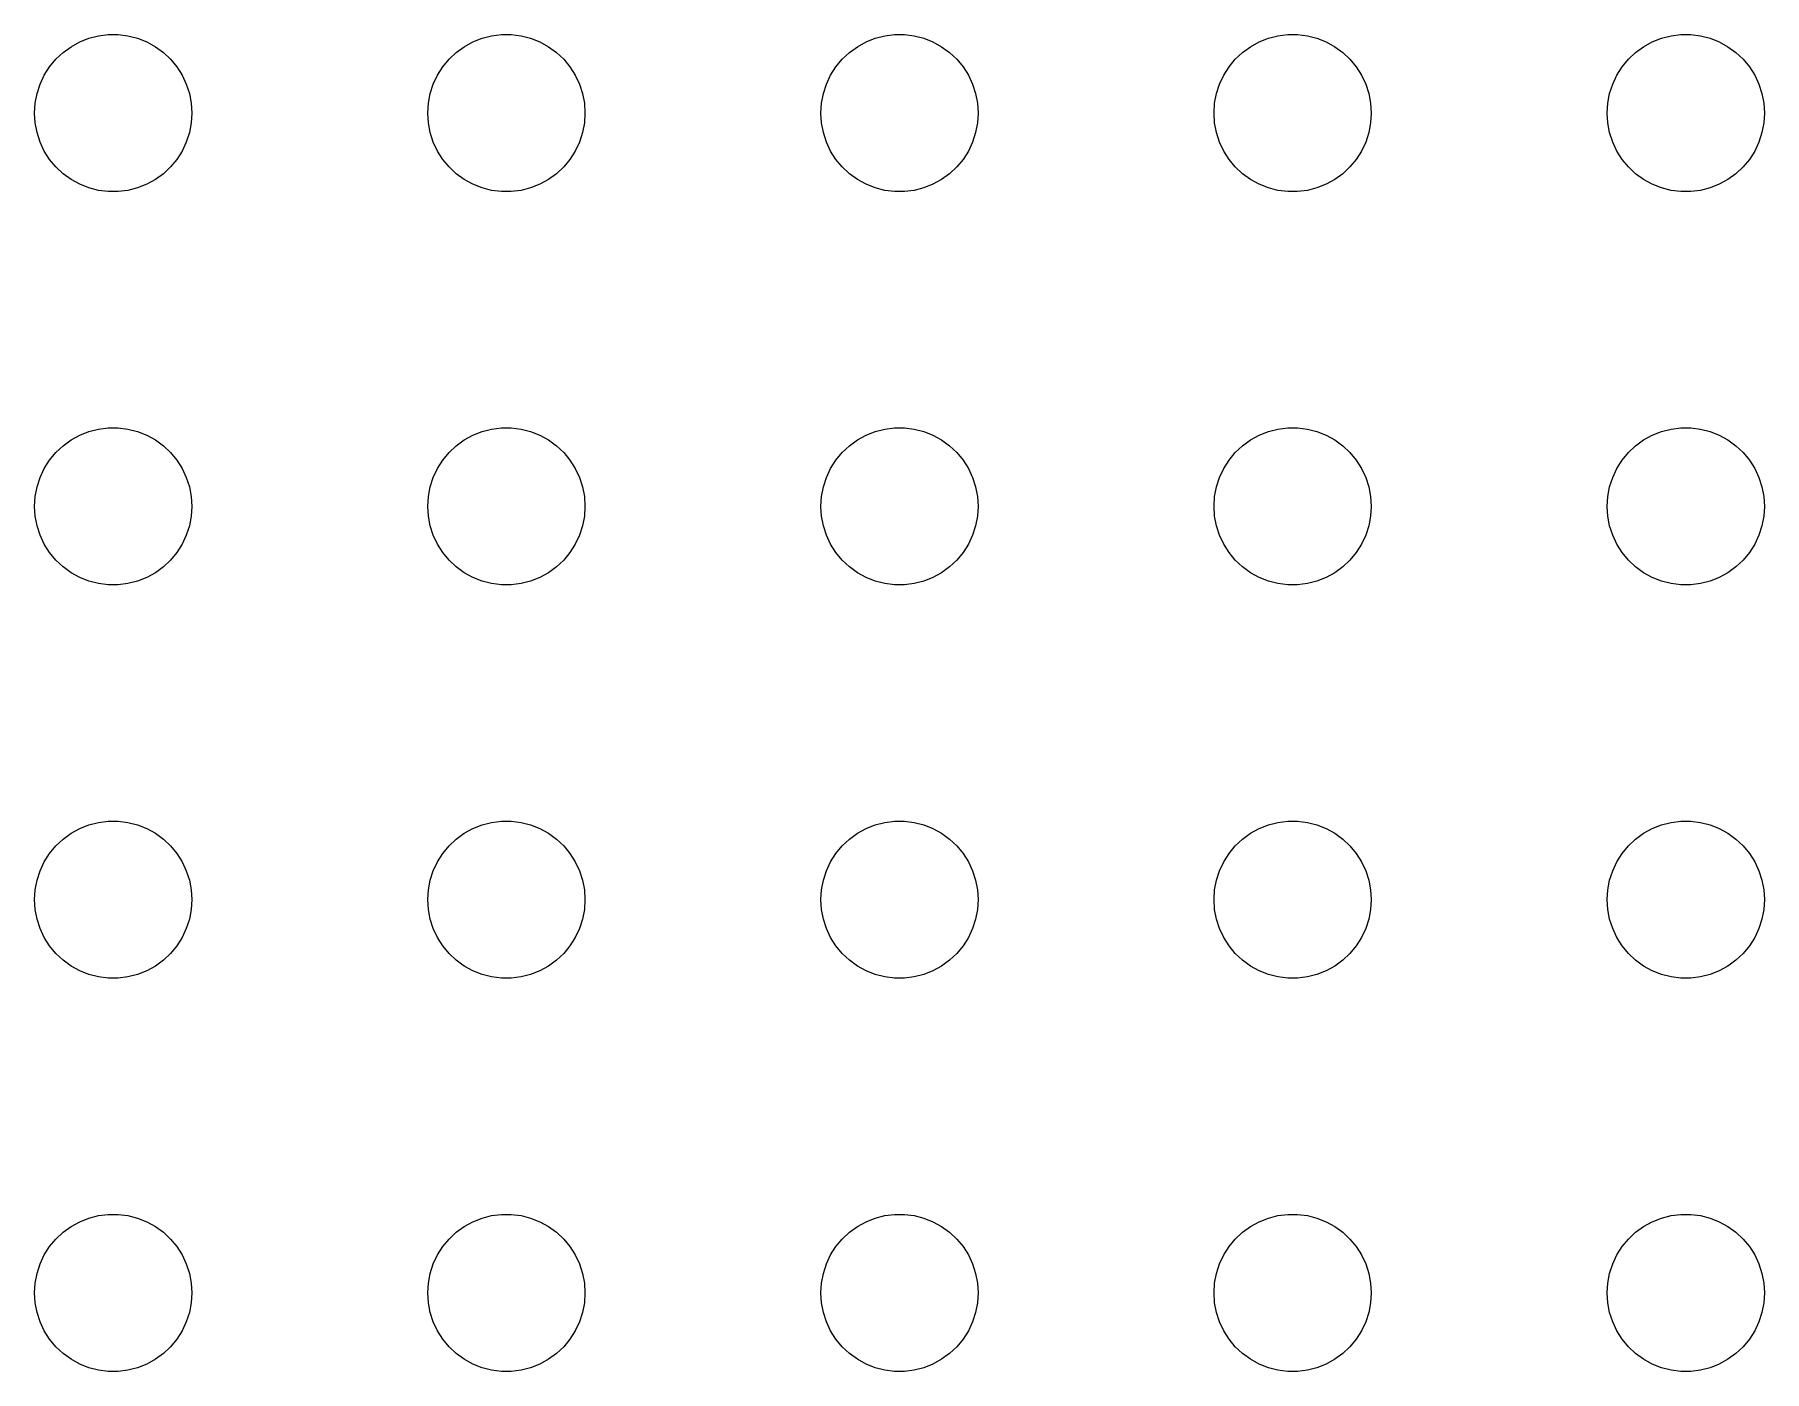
# Model space of a CAD drawing. Header units: metres. Extents: x -134 to 134, y 176 to 394.
# Drawn here: x -69 to -36, y 226.5 to 252 of the extents above; entities that cross this region are included whole.
import ezdxf

# ---------------------------------------------------------------- set-up
doc = ezdxf.new("R2010")
doc.units = ezdxf.units.M

msp = doc.modelspace()

# ---------------------------------------------------------------- linework, layer by layer
for p, q in [((-68.3037, 251.766), (-68.1387, 251.857)), ((-68.1387, 251.857), (-67.9635, 251.927)), ((-67.9635, 251.927), (-67.7811, 251.973)), ((-67.7811, 251.973), (-67.5942, 251.997)), ((-67.5942, 251.997), (-67.4058, 251.997)), ((-67.4058, 251.997), (-67.2189, 251.973)), ((-67.2189, 251.973), (-67.0365, 251.927)), ((-67.0365, 251.927), (-66.8613, 251.857)), ((-66.8613, 251.857), (-66.6963, 251.766)), ((-60.8037, 251.766), (-60.6387, 251.857)), ((-60.6387, 251.857), (-60.4635, 251.927)), ((-60.4635, 251.927), (-60.2811, 251.973)), ((-60.2811, 251.973), (-60.0942, 251.997)), ((-60.0942, 251.997), (-59.9058, 251.997)), ((-59.9058, 251.997), (-59.7189, 251.973)), ((-59.7189, 251.973), (-59.5365, 251.927)), ((-59.5365, 251.927), (-59.3613, 251.857)), ((-59.3613, 251.857), (-59.1963, 251.766)), ((-53.3037, 251.766), (-53.1387, 251.857)), ((-53.1387, 251.857), (-52.9635, 251.927)), ((-52.9635, 251.927), (-52.7811, 251.973)), ((-52.7811, 251.973), (-52.5942, 251.997)), ((-52.5942, 251.997), (-52.4058, 251.997)), ((-52.4058, 251.997), (-52.2189, 251.973)), ((-52.2189, 251.973), (-52.0365, 251.927)), ((-52.0365, 251.927), (-51.8613, 251.857)), ((-51.8613, 251.857), (-51.6963, 251.766)), ((-45.8037, 251.766), (-45.6387, 251.857)), ((-45.6387, 251.857), (-45.4635, 251.927)), ((-45.4635, 251.927), (-45.2811, 251.973)), ((-45.2811, 251.973), (-45.0942, 251.997)), ((-45.0942, 251.997), (-44.9058, 251.997)), ((-44.9058, 251.997), (-44.7189, 251.973)), ((-44.7189, 251.973), (-44.5365, 251.927)), ((-44.5365, 251.927), (-44.3613, 251.857)), ((-44.3613, 251.857), (-44.1963, 251.766)), ((-38.3037, 251.766), (-38.1387, 251.857)), ((-38.1387, 251.857), (-37.9635, 251.927)), ((-37.9635, 251.927), (-37.7811, 251.973)), ((-37.7811, 251.973), (-37.5942, 251.997)), ((-37.5942, 251.997), (-37.4058, 251.997)), ((-37.4058, 251.997), (-37.2189, 251.973)), ((-37.2189, 251.973), (-37.0365, 251.927)), ((-37.0365, 251.927), (-36.8613, 251.857)), ((-36.8613, 251.857), (-36.6963, 251.766)), ((-68.7135, 251.382), (-68.5934, 251.527)), ((-68.5934, 251.527), (-68.4561, 251.656)), ((-68.4561, 251.656), (-68.3037, 251.766)), ((-66.6963, 251.766), (-66.5439, 251.656)), ((-66.5439, 251.656), (-66.4065, 251.527)), ((-66.4065, 251.527), (-66.2865, 251.382)), ((-61.2135, 251.382), (-61.0934, 251.527)), ((-61.0934, 251.527), (-60.9561, 251.656)), ((-60.9561, 251.656), (-60.8037, 251.766)), ((-59.1963, 251.766), (-59.0439, 251.656)), ((-59.0439, 251.656), (-58.9065, 251.527)), ((-58.9065, 251.527), (-58.7865, 251.382)), ((-53.7135, 251.382), (-53.5934, 251.527)), ((-53.5934, 251.527), (-53.4561, 251.656)), ((-53.4561, 251.656), (-53.3037, 251.766)), ((-51.6963, 251.766), (-51.5439, 251.656)), ((-51.5439, 251.656), (-51.4065, 251.527)), ((-51.4065, 251.527), (-51.2865, 251.382)), ((-46.2135, 251.382), (-46.0934, 251.527)), ((-46.0934, 251.527), (-45.9561, 251.656)), ((-45.9561, 251.656), (-45.8037, 251.766)), ((-44.1963, 251.766), (-44.0439, 251.656)), ((-44.0439, 251.656), (-43.9065, 251.527)), ((-43.9065, 251.527), (-43.7865, 251.382)), ((-38.7135, 251.382), (-38.5934, 251.527)), ((-38.5934, 251.527), (-38.4561, 251.656)), ((-38.4561, 251.656), (-38.3037, 251.766)), ((-36.6963, 251.766), (-36.5439, 251.656)), ((-36.5439, 251.656), (-36.4065, 251.527)), ((-36.4065, 251.527), (-36.2865, 251.382)), ((-68.8947, 251.052), (-68.8145, 251.223)), ((-68.8145, 251.223), (-68.7135, 251.382)), ((-66.2865, 251.382), (-66.1855, 251.223)), ((-66.1855, 251.223), (-66.1053, 251.052)), ((-61.3947, 251.052), (-61.3145, 251.223)), ((-61.3145, 251.223), (-61.2135, 251.382)), ((-58.7865, 251.382), (-58.6855, 251.223)), ((-58.6855, 251.223), (-58.6053, 251.052)), ((-53.8947, 251.052), (-53.8145, 251.223)), ((-53.8145, 251.223), (-53.7135, 251.382)), ((-51.2865, 251.382), (-51.1855, 251.223)), ((-51.1855, 251.223), (-51.1053, 251.052)), ((-46.3947, 251.052), (-46.3145, 251.223)), ((-46.3145, 251.223), (-46.2135, 251.382)), ((-43.7865, 251.382), (-43.6855, 251.223)), ((-43.6855, 251.223), (-43.6053, 251.052)), ((-38.8947, 251.052), (-38.8145, 251.223)), ((-38.8145, 251.223), (-38.7135, 251.382)), ((-36.2865, 251.382), (-36.1855, 251.223)), ((-36.1855, 251.223), (-36.1053, 251.052)), ((-68.9882, 250.688), (-68.9529, 250.873)), ((-68.9529, 250.873), (-68.8947, 251.052)), ((-66.1053, 251.052), (-66.0471, 250.873)), ((-66.0471, 250.873), (-66.0118, 250.688)), ((-61.4882, 250.688), (-61.4529, 250.873)), ((-61.4529, 250.873), (-61.3947, 251.052)), ((-58.6053, 251.052), (-58.5471, 250.873)), ((-58.5471, 250.873), (-58.5118, 250.688)), ((-53.9882, 250.688), (-53.9529, 250.873)), ((-53.9529, 250.873), (-53.8947, 251.052)), ((-51.1053, 251.052), (-51.0471, 250.873)), ((-51.0471, 250.873), (-51.0118, 250.688)), ((-46.4882, 250.688), (-46.4529, 250.873)), ((-46.4529, 250.873), (-46.3947, 251.052)), ((-43.6053, 251.052), (-43.5471, 250.873)), ((-43.5471, 250.873), (-43.5118, 250.688)), ((-38.9882, 250.688), (-38.9529, 250.873)), ((-38.9529, 250.873), (-38.8947, 251.052)), ((-36.1053, 251.052), (-36.0471, 250.873)), ((-36.0471, 250.873), (-36.0118, 250.688)), ((-69, 250.5), (-68.9882, 250.688)), ((-68.9882, 250.312), (-69, 250.5)), ((-66.0118, 250.688), (-66, 250.5)), ((-66, 250.5), (-66.0118, 250.312)), ((-61.5, 250.5), (-61.4882, 250.688)), ((-61.4882, 250.312), (-61.5, 250.5)), ((-58.5118, 250.688), (-58.5, 250.5)), ((-58.5, 250.5), (-58.5118, 250.312)), ((-54, 250.5), (-53.9882, 250.688)), ((-53.9882, 250.312), (-54, 250.5)), ((-51.0118, 250.688), (-51, 250.5)), ((-51, 250.5), (-51.0118, 250.312)), ((-46.5, 250.5), (-46.4882, 250.688)), ((-46.4882, 250.312), (-46.5, 250.5)), ((-43.5118, 250.688), (-43.5, 250.5)), ((-43.5, 250.5), (-43.5118, 250.312)), ((-39, 250.5), (-38.9882, 250.688)), ((-38.9882, 250.312), (-39, 250.5)), ((-36.0118, 250.688), (-36, 250.5)), ((-36, 250.5), (-36.0118, 250.312)), ((-68.9529, 250.127), (-68.9882, 250.312)), ((-66.0118, 250.312), (-66.0471, 250.127)), ((-61.4529, 250.127), (-61.4882, 250.312)), ((-58.5118, 250.312), (-58.5471, 250.127)), ((-53.9529, 250.127), (-53.9882, 250.312)), ((-51.0118, 250.312), (-51.0471, 250.127)), ((-46.4529, 250.127), (-46.4882, 250.312)), ((-43.5118, 250.312), (-43.5471, 250.127)), ((-38.9529, 250.127), (-38.9882, 250.312)), ((-36.0118, 250.312), (-36.0471, 250.127)), ((-68.8947, 249.948), (-68.9529, 250.127)), ((-68.8145, 249.777), (-68.8947, 249.948)), ((-66.1053, 249.948), (-66.1855, 249.777)), ((-66.0471, 250.127), (-66.1053, 249.948)), ((-61.3947, 249.948), (-61.4529, 250.127)), ((-61.3145, 249.777), (-61.3947, 249.948)), ((-58.6053, 249.948), (-58.6855, 249.777)), ((-58.5471, 250.127), (-58.6053, 249.948)), ((-53.8947, 249.948), (-53.9529, 250.127)), ((-53.8145, 249.777), (-53.8947, 249.948)), ((-51.1053, 249.948), (-51.1855, 249.777)), ((-51.0471, 250.127), (-51.1053, 249.948)), ((-46.3947, 249.948), (-46.4529, 250.127)), ((-46.3145, 249.777), (-46.3947, 249.948)), ((-43.6053, 249.948), (-43.6855, 249.777)), ((-43.5471, 250.127), (-43.6053, 249.948)), ((-38.8947, 249.948), (-38.9529, 250.127)), ((-38.8145, 249.777), (-38.8947, 249.948)), ((-36.1053, 249.948), (-36.1855, 249.777)), ((-36.0471, 250.127), (-36.1053, 249.948)), ((-68.7135, 249.618), (-68.8145, 249.777)), ((-68.5934, 249.473), (-68.7135, 249.618)), ((-66.2865, 249.618), (-66.4065, 249.473)), ((-66.1855, 249.777), (-66.2865, 249.618)), ((-61.2135, 249.618), (-61.3145, 249.777)), ((-61.0934, 249.473), (-61.2135, 249.618)), ((-58.7865, 249.618), (-58.9065, 249.473)), ((-58.6855, 249.777), (-58.7865, 249.618)), ((-53.7135, 249.618), (-53.8145, 249.777)), ((-53.5934, 249.473), (-53.7135, 249.618)), ((-51.2865, 249.618), (-51.4065, 249.473)), ((-51.1855, 249.777), (-51.2865, 249.618)), ((-46.2135, 249.618), (-46.3145, 249.777)), ((-46.0934, 249.473), (-46.2135, 249.618)), ((-43.7865, 249.618), (-43.9065, 249.473)), ((-43.6855, 249.777), (-43.7865, 249.618)), ((-38.7135, 249.618), (-38.8145, 249.777)), ((-38.5934, 249.473), (-38.7135, 249.618)), ((-36.2865, 249.618), (-36.4065, 249.473)), ((-36.1855, 249.777), (-36.2865, 249.618)), ((-68.4561, 249.344), (-68.5934, 249.473)), ((-68.3037, 249.234), (-68.4561, 249.344)), ((-68.1387, 249.143), (-68.3037, 249.234)), ((-66.6963, 249.234), (-66.8613, 249.143)), ((-66.5439, 249.344), (-66.6963, 249.234)), ((-66.4065, 249.473), (-66.5439, 249.344)), ((-60.9561, 249.344), (-61.0934, 249.473)), ((-60.8037, 249.234), (-60.9561, 249.344)), ((-60.6387, 249.143), (-60.8037, 249.234)), ((-59.1963, 249.234), (-59.3613, 249.143)), ((-59.0439, 249.344), (-59.1963, 249.234)), ((-58.9065, 249.473), (-59.0439, 249.344)), ((-53.4561, 249.344), (-53.5934, 249.473)), ((-53.3037, 249.234), (-53.4561, 249.344)), ((-53.1387, 249.143), (-53.3037, 249.234)), ((-51.6963, 249.234), (-51.8613, 249.143)), ((-51.5439, 249.344), (-51.6963, 249.234)), ((-51.4065, 249.473), (-51.5439, 249.344)), ((-45.9561, 249.344), (-46.0934, 249.473)), ((-45.8037, 249.234), (-45.9561, 249.344)), ((-45.6387, 249.143), (-45.8037, 249.234)), ((-44.1963, 249.234), (-44.3613, 249.143)), ((-44.0439, 249.344), (-44.1963, 249.234)), ((-43.9065, 249.473), (-44.0439, 249.344)), ((-38.4561, 249.344), (-38.5934, 249.473)), ((-38.3037, 249.234), (-38.4561, 249.344)), ((-38.1387, 249.143), (-38.3037, 249.234)), ((-36.6963, 249.234), (-36.8613, 249.143)), ((-36.5439, 249.344), (-36.6963, 249.234)), ((-36.4065, 249.473), (-36.5439, 249.344)), ((-67.9635, 249.073), (-68.1387, 249.143)), ((-67.7811, 249.027), (-67.9635, 249.073)), ((-67.5942, 249.003), (-67.7811, 249.027)), ((-67.4058, 249.003), (-67.5942, 249.003)), ((-67.2189, 249.027), (-67.4058, 249.003)), ((-67.0365, 249.073), (-67.2189, 249.027)), ((-66.8613, 249.143), (-67.0365, 249.073)), ((-60.4635, 249.073), (-60.6387, 249.143)), ((-60.2811, 249.027), (-60.4635, 249.073)), ((-60.0942, 249.003), (-60.2811, 249.027)), ((-59.9058, 249.003), (-60.0942, 249.003)), ((-59.7189, 249.027), (-59.9058, 249.003)), ((-59.5365, 249.073), (-59.7189, 249.027)), ((-59.3613, 249.143), (-59.5365, 249.073)), ((-52.9635, 249.073), (-53.1387, 249.143)), ((-52.7811, 249.027), (-52.9635, 249.073)), ((-52.5942, 249.003), (-52.7811, 249.027)), ((-52.4058, 249.003), (-52.5942, 249.003)), ((-52.2189, 249.027), (-52.4058, 249.003)), ((-52.0365, 249.073), (-52.2189, 249.027)), ((-51.8613, 249.143), (-52.0365, 249.073)), ((-45.4635, 249.073), (-45.6387, 249.143)), ((-45.2811, 249.027), (-45.4635, 249.073)), ((-45.0942, 249.003), (-45.2811, 249.027)), ((-44.9058, 249.003), (-45.0942, 249.003)), ((-44.7189, 249.027), (-44.9058, 249.003)), ((-44.5365, 249.073), (-44.7189, 249.027)), ((-44.3613, 249.143), (-44.5365, 249.073)), ((-37.9635, 249.073), (-38.1387, 249.143)), ((-37.7811, 249.027), (-37.9635, 249.073)), ((-37.5942, 249.003), (-37.7811, 249.027)), ((-37.4058, 249.003), (-37.5942, 249.003)), ((-37.2189, 249.027), (-37.4058, 249.003)), ((-37.0365, 249.073), (-37.2189, 249.027)), ((-36.8613, 249.143), (-37.0365, 249.073)), ((-68.4561, 244.156), (-68.3037, 244.266)), ((-68.3037, 244.266), (-68.1387, 244.357)), ((-68.1387, 244.357), (-67.9635, 244.427)), ((-67.9635, 244.427), (-67.7811, 244.473)), ((-67.7811, 244.473), (-67.5942, 244.497)), ((-67.5942, 244.497), (-67.4058, 244.497)), ((-67.4058, 244.497), (-67.2189, 244.473)), ((-67.2189, 244.473), (-67.0365, 244.427)), ((-67.0365, 244.427), (-66.8613, 244.357)), ((-66.8613, 244.357), (-66.6963, 244.266)), ((-66.6963, 244.266), (-66.5439, 244.156)), ((-60.9561, 244.156), (-60.8037, 244.266)), ((-60.8037, 244.266), (-60.6387, 244.357)), ((-60.6387, 244.357), (-60.4635, 244.427)), ((-60.4635, 244.427), (-60.2811, 244.473)), ((-60.2811, 244.473), (-60.0942, 244.497)), ((-60.0942, 244.497), (-59.9058, 244.497)), ((-59.9058, 244.497), (-59.7189, 244.473)), ((-59.7189, 244.473), (-59.5365, 244.427)), ((-59.5365, 244.427), (-59.3613, 244.357)), ((-59.3613, 244.357), (-59.1963, 244.266)), ((-59.1963, 244.266), (-59.0439, 244.156)), ((-53.4561, 244.156), (-53.3037, 244.266)), ((-53.3037, 244.266), (-53.1387, 244.357)), ((-53.1387, 244.357), (-52.9635, 244.427)), ((-52.9635, 244.427), (-52.7811, 244.473)), ((-52.7811, 244.473), (-52.5942, 244.497)), ((-52.5942, 244.497), (-52.4058, 244.497)), ((-52.4058, 244.497), (-52.2189, 244.473)), ((-52.2189, 244.473), (-52.0365, 244.427)), ((-52.0365, 244.427), (-51.8613, 244.357)), ((-51.8613, 244.357), (-51.6963, 244.266)), ((-51.6963, 244.266), (-51.5439, 244.156)), ((-45.9561, 244.156), (-45.8037, 244.266)), ((-45.8037, 244.266), (-45.6387, 244.357)), ((-45.6387, 244.357), (-45.4635, 244.427)), ((-45.4635, 244.427), (-45.2811, 244.473)), ((-45.2811, 244.473), (-45.0942, 244.497)), ((-45.0942, 244.497), (-44.9058, 244.497)), ((-44.9058, 244.497), (-44.7189, 244.473)), ((-44.7189, 244.473), (-44.5365, 244.427)), ((-44.5365, 244.427), (-44.3613, 244.357)), ((-44.3613, 244.357), (-44.1963, 244.266)), ((-44.1963, 244.266), (-44.0439, 244.156)), ((-38.4561, 244.156), (-38.3037, 244.266)), ((-38.3037, 244.266), (-38.1387, 244.357)), ((-38.1387, 244.357), (-37.9635, 244.427)), ((-37.9635, 244.427), (-37.7811, 244.473)), ((-37.7811, 244.473), (-37.5942, 244.497)), ((-37.5942, 244.497), (-37.4058, 244.497)), ((-37.4058, 244.497), (-37.2189, 244.473)), ((-37.2189, 244.473), (-37.0365, 244.427)), ((-37.0365, 244.427), (-36.8613, 244.357)), ((-36.8613, 244.357), (-36.6963, 244.266)), ((-36.6963, 244.266), (-36.5439, 244.156)), ((-68.8145, 243.723), (-68.7135, 243.882)), ((-68.7135, 243.882), (-68.5934, 244.027)), ((-68.5934, 244.027), (-68.4561, 244.156)), ((-66.5439, 244.156), (-66.4065, 244.027)), ((-66.4065, 244.027), (-66.2865, 243.882)), ((-66.2865, 243.882), (-66.1855, 243.723)), ((-61.3145, 243.723), (-61.2135, 243.882)), ((-61.2135, 243.882), (-61.0934, 244.027)), ((-61.0934, 244.027), (-60.9561, 244.156)), ((-59.0439, 244.156), (-58.9065, 244.027)), ((-58.9065, 244.027), (-58.7865, 243.882)), ((-58.7865, 243.882), (-58.6855, 243.723)), ((-53.8145, 243.723), (-53.7135, 243.882)), ((-53.7135, 243.882), (-53.5934, 244.027)), ((-53.5934, 244.027), (-53.4561, 244.156)), ((-51.5439, 244.156), (-51.4065, 244.027)), ((-51.4065, 244.027), (-51.2865, 243.882)), ((-51.2865, 243.882), (-51.1855, 243.723)), ((-46.3145, 243.723), (-46.2135, 243.882)), ((-46.2135, 243.882), (-46.0934, 244.027)), ((-46.0934, 244.027), (-45.9561, 244.156)), ((-44.0439, 244.156), (-43.9065, 244.027)), ((-43.9065, 244.027), (-43.7865, 243.882)), ((-43.7865, 243.882), (-43.6855, 243.723)), ((-38.8145, 243.723), (-38.7135, 243.882)), ((-38.7135, 243.882), (-38.5934, 244.027)), ((-38.5934, 244.027), (-38.4561, 244.156)), ((-36.5439, 244.156), (-36.4065, 244.027)), ((-36.4065, 244.027), (-36.2865, 243.882)), ((-36.2865, 243.882), (-36.1855, 243.723)), ((-68.9529, 243.373), (-68.8947, 243.552)), ((-68.8947, 243.552), (-68.8145, 243.723)), ((-66.1855, 243.723), (-66.1053, 243.552)), ((-66.1053, 243.552), (-66.0471, 243.373)), ((-61.4529, 243.373), (-61.3947, 243.552)), ((-61.3947, 243.552), (-61.3145, 243.723)), ((-58.6855, 243.723), (-58.6053, 243.552)), ((-58.6053, 243.552), (-58.5471, 243.373)), ((-53.9529, 243.373), (-53.8947, 243.552)), ((-53.8947, 243.552), (-53.8145, 243.723)), ((-51.1855, 243.723), (-51.1053, 243.552)), ((-51.1053, 243.552), (-51.0471, 243.373)), ((-46.4529, 243.373), (-46.3947, 243.552)), ((-46.3947, 243.552), (-46.3145, 243.723)), ((-43.6855, 243.723), (-43.6053, 243.552)), ((-43.6053, 243.552), (-43.5471, 243.373)), ((-38.9529, 243.373), (-38.8947, 243.552)), ((-38.8947, 243.552), (-38.8145, 243.723)), ((-36.1855, 243.723), (-36.1053, 243.552)), ((-36.1053, 243.552), (-36.0471, 243.373)), ((-68.9882, 243.188), (-68.9529, 243.373)), ((-66.0471, 243.373), (-66.0118, 243.188)), ((-61.4882, 243.188), (-61.4529, 243.373)), ((-58.5471, 243.373), (-58.5118, 243.188)), ((-53.9882, 243.188), (-53.9529, 243.373)), ((-51.0471, 243.373), (-51.0118, 243.188)), ((-46.4882, 243.188), (-46.4529, 243.373)), ((-43.5471, 243.373), (-43.5118, 243.188)), ((-38.9882, 243.188), (-38.9529, 243.373)), ((-36.0471, 243.373), (-36.0118, 243.188)), ((-69, 243), (-68.9882, 243.188)), ((-68.9882, 242.812), (-69, 243)), ((-66.0118, 243.188), (-66, 243)), ((-66, 243), (-66.0118, 242.812)), ((-61.5, 243), (-61.4882, 243.188)), ((-61.4882, 242.812), (-61.5, 243)), ((-58.5118, 243.188), (-58.5, 243)), ((-58.5, 243), (-58.5118, 242.812)), ((-54, 243), (-53.9882, 243.188)), ((-53.9882, 242.812), (-54, 243)), ((-51.0118, 243.188), (-51, 243)), ((-51, 243), (-51.0118, 242.812)), ((-46.5, 243), (-46.4882, 243.188)), ((-46.4882, 242.812), (-46.5, 243)), ((-43.5118, 243.188), (-43.5, 243)), ((-43.5, 243), (-43.5118, 242.812)), ((-39, 243), (-38.9882, 243.188)), ((-38.9882, 242.812), (-39, 243)), ((-36.0118, 243.188), (-36, 243)), ((-36, 243), (-36.0118, 242.812)), ((-68.9529, 242.627), (-68.9882, 242.812)), ((-68.8947, 242.448), (-68.9529, 242.627)), ((-66.0471, 242.627), (-66.1053, 242.448)), ((-66.0118, 242.812), (-66.0471, 242.627)), ((-61.4529, 242.627), (-61.4882, 242.812)), ((-61.3947, 242.448), (-61.4529, 242.627)), ((-58.5471, 242.627), (-58.6053, 242.448)), ((-58.5118, 242.812), (-58.5471, 242.627)), ((-53.9529, 242.627), (-53.9882, 242.812)), ((-53.8947, 242.448), (-53.9529, 242.627)), ((-51.0471, 242.627), (-51.1053, 242.448)), ((-51.0118, 242.812), (-51.0471, 242.627)), ((-46.4529, 242.627), (-46.4882, 242.812)), ((-46.3947, 242.448), (-46.4529, 242.627)), ((-43.5471, 242.627), (-43.6053, 242.448)), ((-43.5118, 242.812), (-43.5471, 242.627)), ((-38.9529, 242.627), (-38.9882, 242.812)), ((-38.8947, 242.448), (-38.9529, 242.627)), ((-36.0471, 242.627), (-36.1053, 242.448)), ((-36.0118, 242.812), (-36.0471, 242.627)), ((-68.8145, 242.277), (-68.8947, 242.448)), ((-68.7135, 242.118), (-68.8145, 242.277)), ((-66.1855, 242.277), (-66.2865, 242.118)), ((-66.1053, 242.448), (-66.1855, 242.277)), ((-61.3145, 242.277), (-61.3947, 242.448)), ((-61.2135, 242.118), (-61.3145, 242.277)), ((-58.6855, 242.277), (-58.7865, 242.118)), ((-58.6053, 242.448), (-58.6855, 242.277)), ((-53.8145, 242.277), (-53.8947, 242.448)), ((-53.7135, 242.118), (-53.8145, 242.277)), ((-51.1855, 242.277), (-51.2865, 242.118)), ((-51.1053, 242.448), (-51.1855, 242.277)), ((-46.3145, 242.277), (-46.3947, 242.448)), ((-46.2135, 242.118), (-46.3145, 242.277)), ((-43.6855, 242.277), (-43.7865, 242.118)), ((-43.6053, 242.448), (-43.6855, 242.277)), ((-38.8145, 242.277), (-38.8947, 242.448)), ((-38.7135, 242.118), (-38.8145, 242.277)), ((-36.1855, 242.277), (-36.2865, 242.118)), ((-36.1053, 242.448), (-36.1855, 242.277)), ((-68.5934, 241.973), (-68.7135, 242.118)), ((-68.4561, 241.844), (-68.5934, 241.973)), ((-66.4065, 241.973), (-66.5439, 241.844)), ((-66.2865, 242.118), (-66.4065, 241.973)), ((-61.0934, 241.973), (-61.2135, 242.118)), ((-60.9561, 241.844), (-61.0934, 241.973)), ((-58.9065, 241.973), (-59.0439, 241.844)), ((-58.7865, 242.118), (-58.9065, 241.973)), ((-53.5934, 241.973), (-53.7135, 242.118)), ((-53.4561, 241.844), (-53.5934, 241.973)), ((-51.4065, 241.973), (-51.5439, 241.844)), ((-51.2865, 242.118), (-51.4065, 241.973)), ((-46.0934, 241.973), (-46.2135, 242.118)), ((-45.9561, 241.844), (-46.0934, 241.973)), ((-43.9065, 241.973), (-44.0439, 241.844)), ((-43.7865, 242.118), (-43.9065, 241.973)), ((-38.5934, 241.973), (-38.7135, 242.118)), ((-38.4561, 241.844), (-38.5934, 241.973)), ((-36.4065, 241.973), (-36.5439, 241.844)), ((-36.2865, 242.118), (-36.4065, 241.973)), ((-68.3037, 241.734), (-68.4561, 241.844)), ((-68.1387, 241.643), (-68.3037, 241.734)), ((-67.9635, 241.573), (-68.1387, 241.643)), ((-67.7811, 241.527), (-67.9635, 241.573)), ((-67.0365, 241.573), (-67.2189, 241.527)), ((-66.8613, 241.643), (-67.0365, 241.573)), ((-66.6963, 241.734), (-66.8613, 241.643)), ((-66.5439, 241.844), (-66.6963, 241.734)), ((-60.8037, 241.734), (-60.9561, 241.844)), ((-60.6387, 241.643), (-60.8037, 241.734)), ((-60.4635, 241.573), (-60.6387, 241.643)), ((-60.2811, 241.527), (-60.4635, 241.573)), ((-59.5365, 241.573), (-59.7189, 241.527)), ((-59.3613, 241.643), (-59.5365, 241.573)), ((-59.1963, 241.734), (-59.3613, 241.643)), ((-59.0439, 241.844), (-59.1963, 241.734)), ((-53.3037, 241.734), (-53.4561, 241.844)), ((-53.1387, 241.643), (-53.3037, 241.734)), ((-52.9635, 241.573), (-53.1387, 241.643)), ((-52.7811, 241.527), (-52.9635, 241.573)), ((-52.0365, 241.573), (-52.2189, 241.527)), ((-51.8613, 241.643), (-52.0365, 241.573)), ((-51.6963, 241.734), (-51.8613, 241.643)), ((-51.5439, 241.844), (-51.6963, 241.734)), ((-45.8037, 241.734), (-45.9561, 241.844)), ((-45.6387, 241.643), (-45.8037, 241.734)), ((-45.4635, 241.573), (-45.6387, 241.643)), ((-45.2811, 241.527), (-45.4635, 241.573)), ((-44.5365, 241.573), (-44.7189, 241.527)), ((-44.3613, 241.643), (-44.5365, 241.573)), ((-44.1963, 241.734), (-44.3613, 241.643)), ((-44.0439, 241.844), (-44.1963, 241.734)), ((-38.3037, 241.734), (-38.4561, 241.844)), ((-38.1387, 241.643), (-38.3037, 241.734)), ((-37.9635, 241.573), (-38.1387, 241.643)), ((-37.7811, 241.527), (-37.9635, 241.573)), ((-37.0365, 241.573), (-37.2189, 241.527)), ((-36.8613, 241.643), (-37.0365, 241.573)), ((-36.6963, 241.734), (-36.8613, 241.643)), ((-36.5439, 241.844), (-36.6963, 241.734)), ((-67.5942, 241.503), (-67.7811, 241.527)), ((-67.4058, 241.503), (-67.5942, 241.503)), ((-67.2189, 241.527), (-67.4058, 241.503)), ((-60.0942, 241.503), (-60.2811, 241.527)), ((-59.9058, 241.503), (-60.0942, 241.503)), ((-59.7189, 241.527), (-59.9058, 241.503)), ((-52.5942, 241.503), (-52.7811, 241.527)), ((-52.4058, 241.503), (-52.5942, 241.503)), ((-52.2189, 241.527), (-52.4058, 241.503)), ((-45.0942, 241.503), (-45.2811, 241.527)), ((-44.9058, 241.503), (-45.0942, 241.503)), ((-44.7189, 241.527), (-44.9058, 241.503)), ((-37.5942, 241.503), (-37.7811, 241.527)), ((-37.4058, 241.503), (-37.5942, 241.503)), ((-37.2189, 241.527), (-37.4058, 241.503)), ((-67.9635, 236.927), (-67.7811, 236.973)), ((-67.7811, 236.973), (-67.5942, 236.997)), ((-67.5942, 236.997), (-67.4058, 236.997)), ((-67.4058, 236.997), (-67.2189, 236.973)), ((-67.2189, 236.973), (-67.0365, 236.927)), ((-60.4635, 236.927), (-60.2811, 236.973)), ((-60.2811, 236.973), (-60.0942, 236.997)), ((-60.0942, 236.997), (-59.9058, 236.997)), ((-59.9058, 236.997), (-59.7189, 236.973)), ((-59.7189, 236.973), (-59.5365, 236.927)), ((-52.9635, 236.927), (-52.7811, 236.973)), ((-52.7811, 236.973), (-52.5942, 236.997)), ((-52.5942, 236.997), (-52.4058, 236.997)), ((-52.4058, 236.997), (-52.2189, 236.973)), ((-52.2189, 236.973), (-52.0365, 236.927)), ((-45.4635, 236.927), (-45.2811, 236.973)), ((-45.2811, 236.973), (-45.0942, 236.997)), ((-45.0942, 236.997), (-44.9058, 236.997)), ((-44.9058, 236.997), (-44.7189, 236.973)), ((-44.7189, 236.973), (-44.5365, 236.927)), ((-37.9635, 236.927), (-37.7811, 236.973)), ((-37.7811, 236.973), (-37.5942, 236.997)), ((-37.5942, 236.997), (-37.4058, 236.997)), ((-37.4058, 236.997), (-37.2189, 236.973)), ((-37.2189, 236.973), (-37.0365, 236.927)), ((-68.5934, 236.527), (-68.4561, 236.656)), ((-68.4561, 236.656), (-68.3037, 236.766)), ((-68.3037, 236.766), (-68.1387, 236.857)), ((-68.1387, 236.857), (-67.9635, 236.927)), ((-67.0365, 236.927), (-66.8613, 236.857)), ((-66.8613, 236.857), (-66.6963, 236.766)), ((-66.6963, 236.766), (-66.5439, 236.656)), ((-66.5439, 236.656), (-66.4065, 236.527)), ((-61.0934, 236.527), (-60.9561, 236.656)), ((-60.9561, 236.656), (-60.8037, 236.766)), ((-60.8037, 236.766), (-60.6387, 236.857)), ((-60.6387, 236.857), (-60.4635, 236.927)), ((-59.5365, 236.927), (-59.3613, 236.857)), ((-59.3613, 236.857), (-59.1963, 236.766)), ((-59.1963, 236.766), (-59.0439, 236.656)), ((-59.0439, 236.656), (-58.9065, 236.527)), ((-53.5934, 236.527), (-53.4561, 236.656)), ((-53.4561, 236.656), (-53.3037, 236.766)), ((-53.3037, 236.766), (-53.1387, 236.857)), ((-53.1387, 236.857), (-52.9635, 236.927)), ((-52.0365, 236.927), (-51.8613, 236.857)), ((-51.8613, 236.857), (-51.6963, 236.766)), ((-51.6963, 236.766), (-51.5439, 236.656)), ((-51.5439, 236.656), (-51.4065, 236.527)), ((-46.0934, 236.527), (-45.9561, 236.656)), ((-45.9561, 236.656), (-45.8037, 236.766)), ((-45.8037, 236.766), (-45.6387, 236.857)), ((-45.6387, 236.857), (-45.4635, 236.927)), ((-44.5365, 236.927), (-44.3613, 236.857)), ((-44.3613, 236.857), (-44.1963, 236.766)), ((-44.1963, 236.766), (-44.0439, 236.656)), ((-44.0439, 236.656), (-43.9065, 236.527)), ((-38.5934, 236.527), (-38.4561, 236.656)), ((-38.4561, 236.656), (-38.3037, 236.766)), ((-38.3037, 236.766), (-38.1387, 236.857)), ((-38.1387, 236.857), (-37.9635, 236.927)), ((-37.0365, 236.927), (-36.8613, 236.857)), ((-36.8613, 236.857), (-36.6963, 236.766)), ((-36.6963, 236.766), (-36.5439, 236.656)), ((-36.5439, 236.656), (-36.4065, 236.527)), ((-68.8145, 236.223), (-68.7135, 236.382)), ((-68.7135, 236.382), (-68.5934, 236.527)), ((-66.4065, 236.527), (-66.2865, 236.382)), ((-66.2865, 236.382), (-66.1855, 236.223)), ((-61.3145, 236.223), (-61.2135, 236.382)), ((-61.2135, 236.382), (-61.0934, 236.527)), ((-58.9065, 236.527), (-58.7865, 236.382)), ((-58.7865, 236.382), (-58.6855, 236.223)), ((-53.8145, 236.223), (-53.7135, 236.382)), ((-53.7135, 236.382), (-53.5934, 236.527)), ((-51.4065, 236.527), (-51.2865, 236.382)), ((-51.2865, 236.382), (-51.1855, 236.223)), ((-46.3145, 236.223), (-46.2135, 236.382)), ((-46.2135, 236.382), (-46.0934, 236.527)), ((-43.9065, 236.527), (-43.7865, 236.382)), ((-43.7865, 236.382), (-43.6855, 236.223)), ((-38.8145, 236.223), (-38.7135, 236.382)), ((-38.7135, 236.382), (-38.5934, 236.527)), ((-36.4065, 236.527), (-36.2865, 236.382)), ((-36.2865, 236.382), (-36.1855, 236.223)), ((-68.9529, 235.873), (-68.8947, 236.052)), ((-68.8947, 236.052), (-68.8145, 236.223)), ((-66.1855, 236.223), (-66.1053, 236.052)), ((-66.1053, 236.052), (-66.0471, 235.873)), ((-61.4529, 235.873), (-61.3947, 236.052)), ((-61.3947, 236.052), (-61.3145, 236.223)), ((-58.6855, 236.223), (-58.6053, 236.052)), ((-58.6053, 236.052), (-58.5471, 235.873)), ((-53.9529, 235.873), (-53.8947, 236.052)), ((-53.8947, 236.052), (-53.8145, 236.223)), ((-51.1855, 236.223), (-51.1053, 236.052)), ((-51.1053, 236.052), (-51.0471, 235.873)), ((-46.4529, 235.873), (-46.3947, 236.052)), ((-46.3947, 236.052), (-46.3145, 236.223)), ((-43.6855, 236.223), (-43.6053, 236.052)), ((-43.6053, 236.052), (-43.5471, 235.873)), ((-38.9529, 235.873), (-38.8947, 236.052)), ((-38.8947, 236.052), (-38.8145, 236.223)), ((-36.1855, 236.223), (-36.1053, 236.052)), ((-36.1053, 236.052), (-36.0471, 235.873)), ((-69, 235.5), (-68.9882, 235.688)), ((-68.9882, 235.688), (-68.9529, 235.873)), ((-66.0471, 235.873), (-66.0118, 235.688)), ((-66.0118, 235.688), (-66, 235.5)), ((-61.5, 235.5), (-61.4882, 235.688)), ((-61.4882, 235.688), (-61.4529, 235.873)), ((-58.5471, 235.873), (-58.5118, 235.688)), ((-58.5118, 235.688), (-58.5, 235.5)), ((-54, 235.5), (-53.9882, 235.688)), ((-53.9882, 235.688), (-53.9529, 235.873)), ((-51.0471, 235.873), (-51.0118, 235.688)), ((-51.0118, 235.688), (-51, 235.5)), ((-46.5, 235.5), (-46.4882, 235.688)), ((-46.4882, 235.688), (-46.4529, 235.873)), ((-43.5471, 235.873), (-43.5118, 235.688)), ((-43.5118, 235.688), (-43.5, 235.5)), ((-39, 235.5), (-38.9882, 235.688)), ((-38.9882, 235.688), (-38.9529, 235.873)), ((-36.0471, 235.873), (-36.0118, 235.688)), ((-36.0118, 235.688), (-36, 235.5)), ((-68.9882, 235.312), (-69, 235.5)), ((-68.9529, 235.127), (-68.9882, 235.312)), ((-66.0118, 235.312), (-66.0471, 235.127)), ((-66, 235.5), (-66.0118, 235.312)), ((-61.4882, 235.312), (-61.5, 235.5)), ((-61.4529, 235.127), (-61.4882, 235.312)), ((-58.5118, 235.312), (-58.5471, 235.127)), ((-58.5, 235.5), (-58.5118, 235.312)), ((-53.9882, 235.312), (-54, 235.5)), ((-53.9529, 235.127), (-53.9882, 235.312)), ((-51.0118, 235.312), (-51.0471, 235.127)), ((-51, 235.5), (-51.0118, 235.312)), ((-46.4882, 235.312), (-46.5, 235.5)), ((-46.4529, 235.127), (-46.4882, 235.312)), ((-43.5118, 235.312), (-43.5471, 235.127)), ((-43.5, 235.5), (-43.5118, 235.312)), ((-38.9882, 235.312), (-39, 235.5)), ((-38.9529, 235.127), (-38.9882, 235.312)), ((-36.0118, 235.312), (-36.0471, 235.127)), ((-36, 235.5), (-36.0118, 235.312)), ((-68.8947, 234.948), (-68.9529, 235.127)), ((-66.0471, 235.127), (-66.1053, 234.948)), ((-61.3947, 234.948), (-61.4529, 235.127)), ((-58.5471, 235.127), (-58.6053, 234.948)), ((-53.8947, 234.948), (-53.9529, 235.127)), ((-51.0471, 235.127), (-51.1053, 234.948)), ((-46.3947, 234.948), (-46.4529, 235.127)), ((-43.5471, 235.127), (-43.6053, 234.948)), ((-38.8947, 234.948), (-38.9529, 235.127)), ((-36.0471, 235.127), (-36.1053, 234.948)), ((-68.8145, 234.777), (-68.8947, 234.948)), ((-68.7135, 234.618), (-68.8145, 234.777)), ((-66.1855, 234.777), (-66.2865, 234.618)), ((-66.1053, 234.948), (-66.1855, 234.777)), ((-61.3145, 234.777), (-61.3947, 234.948)), ((-61.2135, 234.618), (-61.3145, 234.777)), ((-58.6855, 234.777), (-58.7865, 234.618)), ((-58.6053, 234.948), (-58.6855, 234.777)), ((-53.8145, 234.777), (-53.8947, 234.948)), ((-53.7135, 234.618), (-53.8145, 234.777)), ((-51.1855, 234.777), (-51.2865, 234.618)), ((-51.1053, 234.948), (-51.1855, 234.777)), ((-46.3145, 234.777), (-46.3947, 234.948)), ((-46.2135, 234.618), (-46.3145, 234.777)), ((-43.6855, 234.777), (-43.7865, 234.618)), ((-43.6053, 234.948), (-43.6855, 234.777)), ((-38.8145, 234.777), (-38.8947, 234.948)), ((-38.7135, 234.618), (-38.8145, 234.777)), ((-36.1855, 234.777), (-36.2865, 234.618)), ((-36.1053, 234.948), (-36.1855, 234.777)), ((-68.5934, 234.473), (-68.7135, 234.618)), ((-68.4561, 234.344), (-68.5934, 234.473)), ((-68.3037, 234.234), (-68.4561, 234.344)), ((-66.5439, 234.344), (-66.6963, 234.234)), ((-66.4065, 234.473), (-66.5439, 234.344)), ((-66.2865, 234.618), (-66.4065, 234.473)), ((-61.0934, 234.473), (-61.2135, 234.618)), ((-60.9561, 234.344), (-61.0934, 234.473)), ((-60.8037, 234.234), (-60.9561, 234.344)), ((-59.0439, 234.344), (-59.1963, 234.234)), ((-58.9065, 234.473), (-59.0439, 234.344)), ((-58.7865, 234.618), (-58.9065, 234.473)), ((-53.5934, 234.473), (-53.7135, 234.618)), ((-53.4561, 234.344), (-53.5934, 234.473)), ((-53.3037, 234.234), (-53.4561, 234.344)), ((-51.5439, 234.344), (-51.6963, 234.234)), ((-51.4065, 234.473), (-51.5439, 234.344)), ((-51.2865, 234.618), (-51.4065, 234.473)), ((-46.0934, 234.473), (-46.2135, 234.618)), ((-45.9561, 234.344), (-46.0934, 234.473)), ((-45.8037, 234.234), (-45.9561, 234.344)), ((-44.0439, 234.344), (-44.1963, 234.234)), ((-43.9065, 234.473), (-44.0439, 234.344)), ((-43.7865, 234.618), (-43.9065, 234.473)), ((-38.5934, 234.473), (-38.7135, 234.618)), ((-38.4561, 234.344), (-38.5934, 234.473)), ((-38.3037, 234.234), (-38.4561, 234.344)), ((-36.5439, 234.344), (-36.6963, 234.234)), ((-36.4065, 234.473), (-36.5439, 234.344)), ((-36.2865, 234.618), (-36.4065, 234.473)), ((-68.1387, 234.143), (-68.3037, 234.234)), ((-67.9635, 234.073), (-68.1387, 234.143)), ((-67.7811, 234.027), (-67.9635, 234.073)), ((-67.5942, 234.003), (-67.7811, 234.027)), ((-67.4058, 234.003), (-67.5942, 234.003)), ((-67.2189, 234.027), (-67.4058, 234.003)), ((-67.0365, 234.073), (-67.2189, 234.027)), ((-66.8613, 234.143), (-67.0365, 234.073)), ((-66.6963, 234.234), (-66.8613, 234.143)), ((-60.6387, 234.143), (-60.8037, 234.234)), ((-60.4635, 234.073), (-60.6387, 234.143)), ((-60.2811, 234.027), (-60.4635, 234.073)), ((-60.0942, 234.003), (-60.2811, 234.027)), ((-59.9058, 234.003), (-60.0942, 234.003)), ((-59.7189, 234.027), (-59.9058, 234.003)), ((-59.5365, 234.073), (-59.7189, 234.027)), ((-59.3613, 234.143), (-59.5365, 234.073)), ((-59.1963, 234.234), (-59.3613, 234.143)), ((-53.1387, 234.143), (-53.3037, 234.234)), ((-52.9635, 234.073), (-53.1387, 234.143)), ((-52.7811, 234.027), (-52.9635, 234.073)), ((-52.5942, 234.003), (-52.7811, 234.027)), ((-52.4058, 234.003), (-52.5942, 234.003)), ((-52.2189, 234.027), (-52.4058, 234.003)), ((-52.0365, 234.073), (-52.2189, 234.027)), ((-51.8613, 234.143), (-52.0365, 234.073)), ((-51.6963, 234.234), (-51.8613, 234.143)), ((-45.6387, 234.143), (-45.8037, 234.234)), ((-45.4635, 234.073), (-45.6387, 234.143)), ((-45.2811, 234.027), (-45.4635, 234.073)), ((-45.0942, 234.003), (-45.2811, 234.027)), ((-44.9058, 234.003), (-45.0942, 234.003)), ((-44.7189, 234.027), (-44.9058, 234.003)), ((-44.5365, 234.073), (-44.7189, 234.027)), ((-44.3613, 234.143), (-44.5365, 234.073)), ((-44.1963, 234.234), (-44.3613, 234.143)), ((-38.1387, 234.143), (-38.3037, 234.234)), ((-37.9635, 234.073), (-38.1387, 234.143)), ((-37.7811, 234.027), (-37.9635, 234.073)), ((-37.5942, 234.003), (-37.7811, 234.027)), ((-37.4058, 234.003), (-37.5942, 234.003)), ((-37.2189, 234.027), (-37.4058, 234.003)), ((-37.0365, 234.073), (-37.2189, 234.027)), ((-36.8613, 234.143), (-37.0365, 234.073)), ((-36.6963, 234.234), (-36.8613, 234.143)), ((-68.3037, 229.266), (-68.1387, 229.357)), ((-68.1387, 229.357), (-67.9635, 229.427)), ((-67.9635, 229.427), (-67.7811, 229.473)), ((-67.7811, 229.473), (-67.5942, 229.497)), ((-67.5942, 229.497), (-67.4058, 229.497)), ((-67.4058, 229.497), (-67.2189, 229.473)), ((-67.2189, 229.473), (-67.0365, 229.427)), ((-67.0365, 229.427), (-66.8613, 229.357)), ((-66.8613, 229.357), (-66.6963, 229.266)), ((-60.8037, 229.266), (-60.6387, 229.357)), ((-60.6387, 229.357), (-60.4635, 229.427)), ((-60.4635, 229.427), (-60.2811, 229.473)), ((-60.2811, 229.473), (-60.0942, 229.497)), ((-60.0942, 229.497), (-59.9058, 229.497)), ((-59.9058, 229.497), (-59.7189, 229.473)), ((-59.7189, 229.473), (-59.5365, 229.427)), ((-59.5365, 229.427), (-59.3613, 229.357)), ((-59.3613, 229.357), (-59.1963, 229.266)), ((-53.3037, 229.266), (-53.1387, 229.357)), ((-53.1387, 229.357), (-52.9635, 229.427)), ((-52.9635, 229.427), (-52.7811, 229.473)), ((-52.7811, 229.473), (-52.5942, 229.497)), ((-52.5942, 229.497), (-52.4058, 229.497)), ((-52.4058, 229.497), (-52.2189, 229.473)), ((-52.2189, 229.473), (-52.0365, 229.427)), ((-52.0365, 229.427), (-51.8613, 229.357)), ((-51.8613, 229.357), (-51.6963, 229.266)), ((-45.8037, 229.266), (-45.6387, 229.357)), ((-45.6387, 229.357), (-45.4635, 229.427)), ((-45.4635, 229.427), (-45.2811, 229.473)), ((-45.2811, 229.473), (-45.0942, 229.497)), ((-45.0942, 229.497), (-44.9058, 229.497)), ((-44.9058, 229.497), (-44.7189, 229.473)), ((-44.7189, 229.473), (-44.5365, 229.427)), ((-44.5365, 229.427), (-44.3613, 229.357)), ((-44.3613, 229.357), (-44.1963, 229.266)), ((-38.3037, 229.266), (-38.1387, 229.357)), ((-38.1387, 229.357), (-37.9635, 229.427)), ((-37.9635, 229.427), (-37.7811, 229.473)), ((-37.7811, 229.473), (-37.5942, 229.497)), ((-37.5942, 229.497), (-37.4058, 229.497)), ((-37.4058, 229.497), (-37.2189, 229.473)), ((-37.2189, 229.473), (-37.0365, 229.427)), ((-37.0365, 229.427), (-36.8613, 229.357)), ((-36.8613, 229.357), (-36.6963, 229.266)), ((-68.7135, 228.882), (-68.5934, 229.027)), ((-68.5934, 229.027), (-68.4561, 229.156)), ((-68.4561, 229.156), (-68.3037, 229.266)), ((-66.6963, 229.266), (-66.5439, 229.156)), ((-66.5439, 229.156), (-66.4065, 229.027)), ((-66.4065, 229.027), (-66.2865, 228.882)), ((-61.2135, 228.882), (-61.0934, 229.027)), ((-61.0934, 229.027), (-60.9561, 229.156)), ((-60.9561, 229.156), (-60.8037, 229.266)), ((-59.1963, 229.266), (-59.0439, 229.156)), ((-59.0439, 229.156), (-58.9065, 229.027)), ((-58.9065, 229.027), (-58.7865, 228.882)), ((-53.7135, 228.882), (-53.5934, 229.027)), ((-53.5934, 229.027), (-53.4561, 229.156)), ((-53.4561, 229.156), (-53.3037, 229.266)), ((-51.6963, 229.266), (-51.5439, 229.156)), ((-51.5439, 229.156), (-51.4065, 229.027)), ((-51.4065, 229.027), (-51.2865, 228.882)), ((-46.2135, 228.882), (-46.0934, 229.027)), ((-46.0934, 229.027), (-45.9561, 229.156)), ((-45.9561, 229.156), (-45.8037, 229.266)), ((-44.1963, 229.266), (-44.0439, 229.156)), ((-44.0439, 229.156), (-43.9065, 229.027)), ((-43.9065, 229.027), (-43.7865, 228.882)), ((-38.7135, 228.882), (-38.5934, 229.027)), ((-38.5934, 229.027), (-38.4561, 229.156)), ((-38.4561, 229.156), (-38.3037, 229.266)), ((-36.6963, 229.266), (-36.5439, 229.156)), ((-36.5439, 229.156), (-36.4065, 229.027)), ((-36.4065, 229.027), (-36.2865, 228.882)), ((-68.8947, 228.552), (-68.8145, 228.723)), ((-68.8145, 228.723), (-68.7135, 228.882)), ((-66.2865, 228.882), (-66.1855, 228.723)), ((-66.1855, 228.723), (-66.1053, 228.552)), ((-61.3947, 228.552), (-61.3145, 228.723)), ((-61.3145, 228.723), (-61.2135, 228.882)), ((-58.7865, 228.882), (-58.6855, 228.723)), ((-58.6855, 228.723), (-58.6053, 228.552)), ((-53.8947, 228.552), (-53.8145, 228.723)), ((-53.8145, 228.723), (-53.7135, 228.882)), ((-51.2865, 228.882), (-51.1855, 228.723)), ((-51.1855, 228.723), (-51.1053, 228.552)), ((-46.3947, 228.552), (-46.3145, 228.723)), ((-46.3145, 228.723), (-46.2135, 228.882)), ((-43.7865, 228.882), (-43.6855, 228.723)), ((-43.6855, 228.723), (-43.6053, 228.552)), ((-38.8947, 228.552), (-38.8145, 228.723)), ((-38.8145, 228.723), (-38.7135, 228.882)), ((-36.2865, 228.882), (-36.1855, 228.723)), ((-36.1855, 228.723), (-36.1053, 228.552)), ((-68.9882, 228.188), (-68.9529, 228.373)), ((-68.9529, 228.373), (-68.8947, 228.552)), ((-66.1053, 228.552), (-66.0471, 228.373)), ((-66.0471, 228.373), (-66.0118, 228.188)), ((-61.4882, 228.188), (-61.4529, 228.373)), ((-61.4529, 228.373), (-61.3947, 228.552)), ((-58.6053, 228.552), (-58.5471, 228.373)), ((-58.5471, 228.373), (-58.5118, 228.188)), ((-53.9882, 228.188), (-53.9529, 228.373)), ((-53.9529, 228.373), (-53.8947, 228.552)), ((-51.1053, 228.552), (-51.0471, 228.373)), ((-51.0471, 228.373), (-51.0118, 228.188)), ((-46.4882, 228.188), (-46.4529, 228.373)), ((-46.4529, 228.373), (-46.3947, 228.552)), ((-43.6053, 228.552), (-43.5471, 228.373)), ((-43.5471, 228.373), (-43.5118, 228.188)), ((-38.9882, 228.188), (-38.9529, 228.373)), ((-38.9529, 228.373), (-38.8947, 228.552)), ((-36.1053, 228.552), (-36.0471, 228.373)), ((-36.0471, 228.373), (-36.0118, 228.188)), ((-69, 228), (-68.9882, 228.188)), ((-66.0118, 228.188), (-66, 228)), ((-61.5, 228), (-61.4882, 228.188)), ((-58.5118, 228.188), (-58.5, 228)), ((-54, 228), (-53.9882, 228.188)), ((-51.0118, 228.188), (-51, 228)), ((-46.5, 228), (-46.4882, 228.188)), ((-43.5118, 228.188), (-43.5, 228)), ((-39, 228), (-38.9882, 228.188)), ((-36.0118, 228.188), (-36, 228)), ((-68.9882, 227.812), (-69, 228)), ((-68.9529, 227.627), (-68.9882, 227.812)), ((-66.0118, 227.812), (-66.0471, 227.627)), ((-66, 228), (-66.0118, 227.812)), ((-61.4882, 227.812), (-61.5, 228)), ((-61.4529, 227.627), (-61.4882, 227.812)), ((-58.5118, 227.812), (-58.5471, 227.627)), ((-58.5, 228), (-58.5118, 227.812)), ((-53.9882, 227.812), (-54, 228)), ((-53.9529, 227.627), (-53.9882, 227.812)), ((-51.0118, 227.812), (-51.0471, 227.627)), ((-51, 228), (-51.0118, 227.812)), ((-46.4882, 227.812), (-46.5, 228)), ((-46.4529, 227.627), (-46.4882, 227.812)), ((-43.5118, 227.812), (-43.5471, 227.627)), ((-43.5, 228), (-43.5118, 227.812)), ((-38.9882, 227.812), (-39, 228)), ((-38.9529, 227.627), (-38.9882, 227.812)), ((-36.0118, 227.812), (-36.0471, 227.627)), ((-36, 228), (-36.0118, 227.812)), ((-68.8947, 227.448), (-68.9529, 227.627)), ((-68.8145, 227.277), (-68.8947, 227.448)), ((-66.1053, 227.448), (-66.1855, 227.277)), ((-66.0471, 227.627), (-66.1053, 227.448)), ((-61.3947, 227.448), (-61.4529, 227.627)), ((-61.3145, 227.277), (-61.3947, 227.448)), ((-58.6053, 227.448), (-58.6855, 227.277)), ((-58.5471, 227.627), (-58.6053, 227.448)), ((-53.8947, 227.448), (-53.9529, 227.627)), ((-53.8145, 227.277), (-53.8947, 227.448)), ((-51.1053, 227.448), (-51.1855, 227.277)), ((-51.0471, 227.627), (-51.1053, 227.448)), ((-46.3947, 227.448), (-46.4529, 227.627)), ((-46.3145, 227.277), (-46.3947, 227.448)), ((-43.6053, 227.448), (-43.6855, 227.277)), ((-43.5471, 227.627), (-43.6053, 227.448)), ((-38.8947, 227.448), (-38.9529, 227.627)), ((-38.8145, 227.277), (-38.8947, 227.448)), ((-36.1053, 227.448), (-36.1855, 227.277)), ((-36.0471, 227.627), (-36.1053, 227.448)), ((-68.7135, 227.118), (-68.8145, 227.277)), ((-68.5934, 226.973), (-68.7135, 227.118)), ((-66.2865, 227.118), (-66.4065, 226.973)), ((-66.1855, 227.277), (-66.2865, 227.118)), ((-61.2135, 227.118), (-61.3145, 227.277)), ((-61.0934, 226.973), (-61.2135, 227.118)), ((-58.7865, 227.118), (-58.9065, 226.973)), ((-58.6855, 227.277), (-58.7865, 227.118)), ((-53.7135, 227.118), (-53.8145, 227.277)), ((-53.5934, 226.973), (-53.7135, 227.118)), ((-51.2865, 227.118), (-51.4065, 226.973)), ((-51.1855, 227.277), (-51.2865, 227.118)), ((-46.2135, 227.118), (-46.3145, 227.277)), ((-46.0934, 226.973), (-46.2135, 227.118)), ((-43.7865, 227.118), (-43.9065, 226.973)), ((-43.6855, 227.277), (-43.7865, 227.118)), ((-38.7135, 227.118), (-38.8145, 227.277)), ((-38.5934, 226.973), (-38.7135, 227.118)), ((-36.2865, 227.118), (-36.4065, 226.973)), ((-36.1855, 227.277), (-36.2865, 227.118)), ((-68.4561, 226.844), (-68.5934, 226.973)), ((-68.3037, 226.734), (-68.4561, 226.844)), ((-68.1387, 226.643), (-68.3037, 226.734)), ((-66.6963, 226.734), (-66.8613, 226.643)), ((-66.5439, 226.844), (-66.6963, 226.734)), ((-66.4065, 226.973), (-66.5439, 226.844)), ((-60.9561, 226.844), (-61.0934, 226.973)), ((-60.8037, 226.734), (-60.9561, 226.844)), ((-60.6387, 226.643), (-60.8037, 226.734)), ((-59.1963, 226.734), (-59.3613, 226.643)), ((-59.0439, 226.844), (-59.1963, 226.734)), ((-58.9065, 226.973), (-59.0439, 226.844)), ((-53.4561, 226.844), (-53.5934, 226.973)), ((-53.3037, 226.734), (-53.4561, 226.844)), ((-53.1387, 226.643), (-53.3037, 226.734)), ((-51.6963, 226.734), (-51.8613, 226.643)), ((-51.5439, 226.844), (-51.6963, 226.734)), ((-51.4065, 226.973), (-51.5439, 226.844)), ((-45.9561, 226.844), (-46.0934, 226.973)), ((-45.8037, 226.734), (-45.9561, 226.844)), ((-45.6387, 226.643), (-45.8037, 226.734)), ((-44.1963, 226.734), (-44.3613, 226.643)), ((-44.0439, 226.844), (-44.1963, 226.734)), ((-43.9065, 226.973), (-44.0439, 226.844)), ((-38.4561, 226.844), (-38.5934, 226.973)), ((-38.3037, 226.734), (-38.4561, 226.844)), ((-38.1387, 226.643), (-38.3037, 226.734)), ((-36.6963, 226.734), (-36.8613, 226.643)), ((-36.5439, 226.844), (-36.6963, 226.734)), ((-36.4065, 226.973), (-36.5439, 226.844)), ((-67.9635, 226.573), (-68.1387, 226.643)), ((-67.7811, 226.527), (-67.9635, 226.573)), ((-67.5942, 226.503), (-67.7811, 226.527)), ((-67.4058, 226.503), (-67.5942, 226.503)), ((-67.2189, 226.527), (-67.4058, 226.503)), ((-67.0365, 226.573), (-67.2189, 226.527)), ((-66.8613, 226.643), (-67.0365, 226.573)), ((-60.4635, 226.573), (-60.6387, 226.643)), ((-60.2811, 226.527), (-60.4635, 226.573)), ((-60.0942, 226.503), (-60.2811, 226.527)), ((-59.9058, 226.503), (-60.0942, 226.503)), ((-59.7189, 226.527), (-59.9058, 226.503)), ((-59.5365, 226.573), (-59.7189, 226.527)), ((-59.3613, 226.643), (-59.5365, 226.573)), ((-52.9635, 226.573), (-53.1387, 226.643)), ((-52.7811, 226.527), (-52.9635, 226.573)), ((-52.5942, 226.503), (-52.7811, 226.527)), ((-52.4058, 226.503), (-52.5942, 226.503)), ((-52.2189, 226.527), (-52.4058, 226.503)), ((-52.0365, 226.573), (-52.2189, 226.527)), ((-51.8613, 226.643), (-52.0365, 226.573)), ((-45.4635, 226.573), (-45.6387, 226.643)), ((-45.2811, 226.527), (-45.4635, 226.573)), ((-45.0942, 226.503), (-45.2811, 226.527)), ((-44.9058, 226.503), (-45.0942, 226.503)), ((-44.7189, 226.527), (-44.9058, 226.503)), ((-44.5365, 226.573), (-44.7189, 226.527)), ((-44.3613, 226.643), (-44.5365, 226.573)), ((-37.9635, 226.573), (-38.1387, 226.643)), ((-37.7811, 226.527), (-37.9635, 226.573)), ((-37.5942, 226.503), (-37.7811, 226.527)), ((-37.4058, 226.503), (-37.5942, 226.503)), ((-37.2189, 226.527), (-37.4058, 226.503)), ((-37.0365, 226.573), (-37.2189, 226.527)), ((-36.8613, 226.643), (-37.0365, 226.573))]:
    msp.add_line(p, q)

doc.saveas('drawing.dxf')
